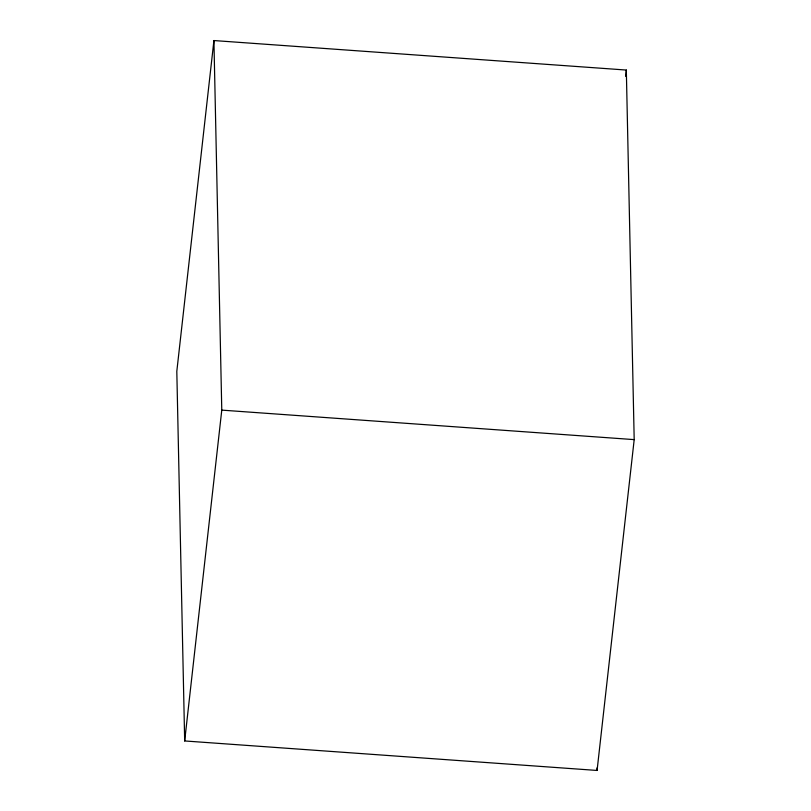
<?xml version="1.0" encoding="UTF-8"?>
<svg xmlns="http://www.w3.org/2000/svg" width="811" height="811" viewBox="0 0 811 811"><rect width="100%" height="100%" fill="white"/><g stroke="black" fill="none" stroke-linecap="round" stroke-linejoin="round"><path stroke-width="1.22" d="M213.922 40.55L176.808 371.377L184.675 740.95L597.078 770.45L634.192 439.623L626.325 70.05L213.922 40.55L221.778 410.123L184.675 740.95M625.626 76.335L626.325 70.05M221.778 410.123L634.192 439.623M597.028 767.916L597.078 770.45"/></g></svg>
